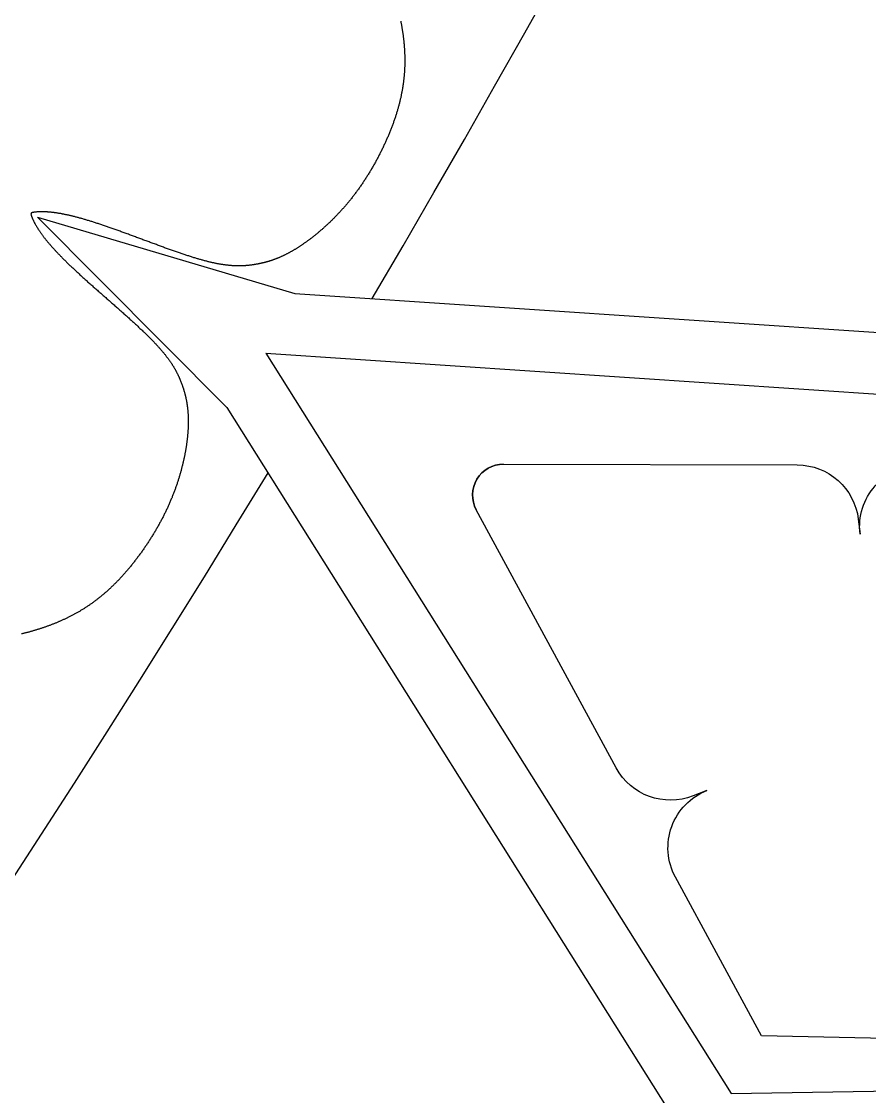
# Model space of a CAD drawing. Header units: feet. Extents: x 0 to 841, y 0 to 594.
# Drawn here: x 659.211 to 659.848, y 125.971 to 126.778 of the extents above; entities that cross this region are included whole.
import ezdxf

# ---------------------------------------------------------------- set-up
doc = ezdxf.new("R2010")
doc.units = ezdxf.units.FT
doc.header["$MEASUREMENT"] = 0
doc.layers.add('LOGO', color=7, linetype='Continuous')

# ---------------------------------------------------------------- blocks, each defined once
blk = doc.blocks.new('YOTA')
h = blk.add_hatch(color=1)
edge = h.paths.add_edge_path()
edge.add_arc((302.8865, 246.9749), 39.995, 0, 360)
edge = h.paths.add_edge_path(flags=16)
edge.add_arc((302.8865, 246.9749), 39.7003, 0, 360)
at = {"color": 2}
for p, q in [((332.5812, 229.2468), (333.0342, 228.7916)), ((332.5812, 229.2468), (333.1968, 229.064)), ((333.1968, 229.064), (335.3061, 228.9235)), ((333.1269, 228.921), (334.2392, 227.1503)), ((333.1269, 228.921), (335.2134, 228.782)), ((333.0342, 228.7916), (334.1587, 227.0016)), ((334.2392, 227.1503), (336.0412, 227.1811))]:
    blk.add_line(p, q, dxfattribs=at)
blk.add_lwpolyline([(333.4495, 229.7156), (333.4498, 229.7139), (333.4501, 229.7123), (333.4505, 229.7106), (333.4508, 229.7089), (333.4511, 229.7073), (333.4514, 229.7056), (333.4517, 229.704), (333.452, 229.7023), (333.4522, 229.7007), (333.4525, 229.699), (333.4528, 229.6974), (333.4531, 229.6957), (333.4533, 229.694), (333.4536, 229.6924), (333.4538, 229.6907), (333.4541, 229.6891), (333.4543, 229.6874), (333.4546, 229.6857), (333.4548, 229.6841), (333.455, 229.6824), (333.4552, 229.6807), (333.4554, 229.6791), (333.4557, 229.6774), (333.4559, 229.6757), (333.4561, 229.6741), (333.4563, 229.6724), (333.4564, 229.6707), (333.4566, 229.6691), (333.4568, 229.6674), (333.457, 229.6657), (333.4571, 229.664), (333.4573, 229.6624), (333.4574, 229.6607), (333.4576, 229.659), (333.4577, 229.6573), (333.4579, 229.6556), (333.458, 229.654), (333.4581, 229.6523), (333.4582, 229.6506), (333.4583, 229.6489), (333.4585, 229.6472), (333.4586, 229.6455), (333.4586, 229.6438), (333.4587, 229.6421), (333.4588, 229.6404), (333.4589, 229.6387), (333.4589, 229.637), (333.459, 229.6353), (333.4591, 229.6336), (333.4591, 229.6319), (333.4591, 229.6302), (333.4592, 229.6285), (333.4592, 229.6268), (333.4592, 229.6251), (333.4592, 229.6234), (333.4592, 229.6217), (333.4592, 229.6199), (333.4592, 229.6182), (333.4592, 229.6165), (333.4592, 229.6148), (333.4592, 229.613), (333.4591, 229.6113), (333.4591, 229.6096), (333.459, 229.6078), (333.459, 229.6061), (333.4589, 229.6044), (333.4588, 229.6026), (333.4587, 229.6009), (333.4586, 229.5991), (333.4585, 229.5974), (333.4584, 229.5956), (333.4583, 229.5939), (333.4582, 229.5921), (333.4581, 229.5903), (333.4579, 229.5886), (333.4578, 229.5868), (333.4576, 229.585), (333.4575, 229.5833), (333.4573, 229.5815), (333.4571, 229.5797), (333.4569, 229.5779), (333.4567, 229.5761), (333.4565, 229.5744), (333.4563, 229.5726), (333.4561, 229.5708), (333.4559, 229.569), (333.4556, 229.5672), (333.4554, 229.5654), (333.4551, 229.5636), (333.4549, 229.5618), (333.4546, 229.5599), (333.4543, 229.5581), (333.454, 229.5563), (333.4537, 229.5545), (333.4534, 229.5526), (333.4531, 229.5508), (333.4528, 229.549), (333.4525, 229.5471), (333.4521, 229.5453), (333.4518, 229.5435), (333.4514, 229.5416), (333.451, 229.5398), (333.4507, 229.5379), (333.4503, 229.536), (333.4499, 229.5342), (333.4495, 229.5323), (333.449, 229.5304), (333.4486, 229.5285), (333.4482, 229.5267), (333.4477, 229.5248), (333.4473, 229.5229), (333.4468, 229.521), (333.4463, 229.5191), (333.4458, 229.5172), (333.4454, 229.5153), (333.4448, 229.5134), (333.4443, 229.5115), (333.4438, 229.5095), (333.4433, 229.5076), (333.4427, 229.5057), (333.4422, 229.5038), (333.4416, 229.5018), (333.441, 229.4999), (333.4404, 229.4979), (333.4398, 229.496), (333.4392, 229.494), (333.4386, 229.4921), (333.438, 229.4901), (333.4374, 229.4882), (333.4367, 229.4862), (333.4361, 229.4842), (333.4354, 229.4822), (333.4347, 229.4803), (333.434, 229.4783), (333.4333, 229.4763), (333.4326, 229.4743), (333.4319, 229.4723), (333.4312, 229.4703), (333.4305, 229.4683), (333.4297, 229.4663), (333.429, 229.4643), (333.4282, 229.4623), (333.4275, 229.4603), (333.4267, 229.4583), (333.4259, 229.4563), (333.4251, 229.4543), (333.4243, 229.4523), (333.4235, 229.4503), (333.4226, 229.4483), (333.4218, 229.4462), (333.421, 229.4442), (333.4201, 229.4422), (333.4193, 229.4402), (333.4184, 229.4382), (333.4175, 229.4361), (333.4167, 229.4341), (333.4158, 229.4321), (333.4149, 229.4301), (333.414, 229.4281), (333.413, 229.4261), (333.4121, 229.424), (333.4112, 229.422), (333.4103, 229.42), (333.4093, 229.418), (333.4084, 229.416), (333.4074, 229.4139), (333.4064, 229.4119), (333.4055, 229.4099), (333.4045, 229.4079), (333.4035, 229.4059), (333.4025, 229.4039), (333.4015, 229.4019), (333.4005, 229.3999), (333.3995, 229.3979), (333.3984, 229.3959), (333.3974, 229.3939), (333.3964, 229.3919), (333.3953, 229.3899), (333.3943, 229.3879), (333.3932, 229.3859), (333.3921, 229.3839), (333.3911, 229.382), (333.39, 229.38), (333.3889, 229.378), (333.3878, 229.376), (333.3867, 229.3741), (333.3856, 229.3721), (333.3845, 229.3702), (333.3834, 229.3682), (333.3822, 229.3663), (333.3811, 229.3643), (333.38, 229.3624), (333.3788, 229.3604), (333.3777, 229.3585), (333.3765, 229.3566), (333.3754, 229.3547), (333.3742, 229.3527), (333.3731, 229.3508), (333.3719, 229.3489), (333.3707, 229.347), (333.3695, 229.3451), (333.3683, 229.3432), (333.3671, 229.3414), (333.3659, 229.3395), (333.3647, 229.3376), (333.3635, 229.3357), (333.3623, 229.3339), (333.3611, 229.332), (333.3599, 229.3302), (333.3586, 229.3284), (333.3574, 229.3265), (333.3562, 229.3247), (333.3549, 229.3229), (333.3537, 229.3211), (333.3524, 229.3193), (333.3512, 229.3175), (333.3499, 229.3157), (333.3486, 229.3139), (333.3474, 229.3122), (333.3461, 229.3104), (333.3448, 229.3087), (333.3435, 229.3069), (333.3423, 229.3052), (333.341, 229.3035), (333.3397, 229.3017), (333.3384, 229.3), (333.3371, 229.2983), (333.3358, 229.2966), (333.3345, 229.295), (333.3332, 229.2933), (333.3319, 229.2916), (333.3305, 229.29), (333.3292, 229.2883), (333.3279, 229.2867), (333.3266, 229.285), (333.3252, 229.2834), (333.3239, 229.2818), (333.3226, 229.2802), (333.3213, 229.2786), (333.3199, 229.277), (333.3186, 229.2755), (333.3172, 229.2739), (333.3159, 229.2723), (333.3145, 229.2708), (333.3132, 229.2692), (333.3119, 229.2677), (333.3105, 229.2662), (333.3091, 229.2647), (333.3078, 229.2632), (333.3064, 229.2617), (333.3051, 229.2602), (333.3037, 229.2587), (333.3024, 229.2573), (333.301, 229.2558), (333.2996, 229.2543), (333.2983, 229.2529), (333.2969, 229.2515), (333.2955, 229.2501), (333.2942, 229.2486), (333.2928, 229.2472), (333.2914, 229.2458), (333.2901, 229.2445), (333.2887, 229.2431), (333.2873, 229.2417), (333.286, 229.2403), (333.2846, 229.239), (333.2832, 229.2377), (333.2819, 229.2363), (333.2805, 229.235), (333.2791, 229.2337), (333.2778, 229.2324), (333.2764, 229.2311), (333.275, 229.2298), (333.2737, 229.2285), (333.2723, 229.2273), (333.2709, 229.226), (333.2696, 229.2248), (333.2682, 229.2235), (333.2668, 229.2223), (333.2655, 229.2211), (333.2641, 229.2198), (333.2627, 229.2186), (333.2614, 229.2174), (333.26, 229.2163), (333.2587, 229.2151), (333.2573, 229.2139), (333.256, 229.2128), (333.2546, 229.2116), (333.2533, 229.2105), (333.2519, 229.2093), (333.2506, 229.2082), (333.2492, 229.2071), (333.2479, 229.206), (333.2465, 229.2049), (333.2452, 229.2038), (333.2439, 229.2028), (333.2425, 229.2017), (333.2412, 229.2006), (333.2399, 229.1996), (333.2385, 229.1986), (333.2372, 229.1975), (333.2359, 229.1965), (333.2346, 229.1955), (333.2333, 229.1945), (333.232, 229.1935), (333.2307, 229.1925), (333.2294, 229.1916), (333.2281, 229.1906), (333.2268, 229.1897), (333.2255, 229.1887), (333.2242, 229.1878), (333.2229, 229.1869), (333.2216, 229.1859), (333.2203, 229.185), (333.2191, 229.1841), (333.2178, 229.1833), (333.2165, 229.1824), (333.2153, 229.1815), (333.214, 229.1807), (333.2127, 229.1798), (333.2115, 229.179), (333.2103, 229.1781), (333.209, 229.1773), (333.2078, 229.1765), (333.2065, 229.1757), (333.2053, 229.1749), (333.2041, 229.1741), (333.2029, 229.1734), (333.2017, 229.1726), (333.2005, 229.1718), (333.1993, 229.1711), (333.1981, 229.1703), (333.1969, 229.1696), (333.1957, 229.1689), (333.1945, 229.1682), (333.1933, 229.1675), (333.1921, 229.1668), (333.1909, 229.1661), (333.1898, 229.1654), (333.1886, 229.1648), (333.1874, 229.1641), (333.1863, 229.1634), (333.1851, 229.1628), (333.184, 229.1622), (333.1828, 229.1615), (333.1817, 229.1609), (333.1805, 229.1603), (333.1794, 229.1597), (333.1782, 229.1591), (333.1771, 229.1585), (333.176, 229.158), (333.1749, 229.1574), (333.1737, 229.1568), (333.1726, 229.1563), (333.1715, 229.1557), (333.1704, 229.1552), (333.1693, 229.1546), (333.1682, 229.1541), (333.1671, 229.1536), (333.166, 229.1531), (333.1649, 229.1526), (333.1638, 229.1521), (333.1627, 229.1516), (333.1616, 229.1511), (333.1605, 229.1506), (333.1594, 229.1502), (333.1583, 229.1497), (333.1572, 229.1493), (333.1561, 229.1488), (333.1551, 229.1484), (333.154, 229.1479), (333.1529, 229.1475), (333.1518, 229.1471), (333.1508, 229.1467), (333.1497, 229.1463), (333.1486, 229.1459), (333.1476, 229.1455), (333.1465, 229.1451), (333.1454, 229.1447), (333.1444, 229.1443), (333.1433, 229.144), (333.1423, 229.1436), (333.1412, 229.1432), (333.1402, 229.1429), (333.1391, 229.1425), (333.138, 229.1422), (333.137, 229.1419), (333.1359, 229.1415), (333.1349, 229.1412), (333.1339, 229.1409), (333.1328, 229.1406), (333.1318, 229.1403), (333.1307, 229.14), (333.1297, 229.1397), (333.1286, 229.1394), (333.1276, 229.1391), (333.1265, 229.1388), (333.1255, 229.1385), (333.1245, 229.1382), (333.1234, 229.138), (333.1224, 229.1377), (333.1213, 229.1375), (333.1203, 229.1372), (333.1193, 229.137), (333.1182, 229.1367), (333.1172, 229.1365), (333.1162, 229.1362), (333.1151, 229.136), (333.1141, 229.1358), (333.113, 229.1356), (333.112, 229.1354), (333.111, 229.1351), (333.1099, 229.1349), (333.1089, 229.1347), (333.1078, 229.1345), (333.1068, 229.1343), (333.1058, 229.1341), (333.1047, 229.1339), (333.1037, 229.1338), (333.1026, 229.1336), (333.1016, 229.1334), (333.1005, 229.1332), (333.0995, 229.1331), (333.0984, 229.1329), (333.0974, 229.1327), (333.0964, 229.1326), (333.0953, 229.1324), (333.0942, 229.1323), (333.0932, 229.1321), (333.0921, 229.132), (333.0911, 229.1318), (333.09, 229.1317), (333.089, 229.1316), (333.0879, 229.1315), (333.0868, 229.1313), (333.0857, 229.1312), (333.0847, 229.1311), (333.0836, 229.131), (333.0825, 229.1309), (333.0814, 229.1308), (333.0803, 229.1307), (333.0792, 229.1306), (333.0781, 229.1305), (333.077, 229.1305), (333.0759, 229.1304), (333.0748, 229.1303), (333.0737, 229.1303), (333.0726, 229.1302), (333.0715, 229.1302), (333.0703, 229.1301), (333.0692, 229.1301), (333.068, 229.13), (333.0669, 229.13), (333.0657, 229.13), (333.0646, 229.13), (333.0634, 229.13), (333.0622, 229.13), (333.0611, 229.13), (333.0599, 229.13), (333.0587, 229.13), (333.0575, 229.13), (333.0563, 229.13), (333.055, 229.1301), (333.0538, 229.1301), (333.0526, 229.1302), (333.0513, 229.1302), (333.0501, 229.1303), (333.0488, 229.1304), (333.0476, 229.1304), (333.0463, 229.1305), (333.045, 229.1306), (333.0437, 229.1307), (333.0424, 229.1308), (333.0411, 229.131), (333.0398, 229.1311), (333.0384, 229.1312), (333.0371, 229.1314), (333.0357, 229.1315), (333.0344, 229.1317), (333.033, 229.1318), (333.0316, 229.132), (333.0302, 229.1322), (333.0288, 229.1324), (333.0274, 229.1326), (333.026, 229.1328), (333.0245, 229.133), (333.0231, 229.1332), (333.0216, 229.1334), (333.0201, 229.1337), (333.0186, 229.1339), (333.0171, 229.1342), (333.0156, 229.1345), (333.0141, 229.1347), (333.0125, 229.135), (333.011, 229.1353), (333.0094, 229.1356), (333.0078, 229.136), (333.0062, 229.1363), (333.0046, 229.1366), (333.003, 229.137), (333.0014, 229.1373), (332.9997, 229.1377), (332.9981, 229.1381), (332.9964, 229.1384), (332.9947, 229.1388), (332.993, 229.1392), (332.9912, 229.1397), (332.9895, 229.1401), (332.9877, 229.1405), (332.986, 229.141), (332.9842, 229.1414), (332.9824, 229.1419), (332.9805, 229.1424), (332.9787, 229.1429), (332.9769, 229.1434), (332.975, 229.1439), (332.9731, 229.1444), (332.9712, 229.145), (332.9693, 229.1455), (332.9673, 229.1461), (332.9654, 229.1467), (332.9634, 229.1472), (332.9614, 229.1478), (332.9594, 229.1484), (332.9574, 229.1491), (332.9553, 229.1497), (332.9533, 229.1503), (332.9512, 229.151), (332.9491, 229.1516), (332.947, 229.1523), (332.9449, 229.153), (332.9427, 229.1537), (332.9406, 229.1544), (332.9384, 229.1551), (332.9362, 229.1558), (332.934, 229.1565), (332.9318, 229.1573), (332.9296, 229.158), (332.9273, 229.1588), (332.9251, 229.1595), (332.9228, 229.1603), (332.9205, 229.1611), (332.9183, 229.1619), (332.916, 229.1627), (332.9136, 229.1635), (332.9113, 229.1643), (332.909, 229.1651), (332.9066, 229.1659), (332.9043, 229.1668), (332.9019, 229.1676), (332.8996, 229.1684), (332.8972, 229.1693), (332.8948, 229.1701), (332.8924, 229.171), (332.89, 229.1719), (332.8876, 229.1727), (332.8852, 229.1736), (332.8827, 229.1745), (332.8803, 229.1754), (332.8779, 229.1763), (332.8754, 229.1772), (332.873, 229.178), (332.8705, 229.1789), (332.868, 229.1798), (332.8656, 229.1808), (332.8631, 229.1817), (332.8606, 229.1826), (332.8581, 229.1835), (332.8557, 229.1844), (332.8532, 229.1853), (332.8507, 229.1862), (332.8482, 229.1872), (332.8457, 229.1881), (332.8432, 229.189), (332.8407, 229.1899), (332.8382, 229.1909), (332.8357, 229.1918), (332.8332, 229.1927), (332.8307, 229.1936), (332.8282, 229.1946), (332.8258, 229.1955), (332.8233, 229.1964), (332.8208, 229.1973), (332.8183, 229.1983), (332.8158, 229.1992), (332.8133, 229.2001), (332.8108, 229.201), (332.8083, 229.2019), (332.8059, 229.2028), (332.8034, 229.2038), (332.8009, 229.2047), (332.7985, 229.2056), (332.796, 229.2065), (332.7935, 229.2074), (332.7911, 229.2083), (332.7886, 229.2092), (332.7862, 229.2101), (332.7838, 229.2109), (332.7814, 229.2118), (332.7789, 229.2127), (332.7765, 229.2136), (332.7741, 229.2144), (332.7717, 229.2153), (332.7693, 229.2162), (332.767, 229.217), (332.7646, 229.2179), (332.7622, 229.2187), (332.7599, 229.2195), (332.7576, 229.2203), (332.7552, 229.2212), (332.7529, 229.222), (332.7506, 229.2228), (332.7483, 229.2236), (332.746, 229.2244), (332.7438, 229.2252), (332.7415, 229.2259), (332.7393, 229.2267), (332.737, 229.2275), (332.7348, 229.2282), (332.7326, 229.229), (332.7304, 229.2297), (332.7282, 229.2304), (332.7261, 229.2311), (332.7239, 229.2318), (332.7218, 229.2325), (332.7196, 229.2332), (332.7175, 229.2339), (332.7154, 229.2346), (332.7134, 229.2352), (332.7113, 229.2359), (332.7092, 229.2365), (332.7072, 229.2372), (332.7052, 229.2378), (332.7032, 229.2384), (332.7012, 229.239), (332.6992, 229.2396), (332.6972, 229.2402), (332.6953, 229.2408), (332.6934, 229.2413), (332.6914, 229.2419), (332.6895, 229.2424), (332.6876, 229.243), (332.6857, 229.2435), (332.6839, 229.244), (332.682, 229.2445), (332.6802, 229.245), (332.6784, 229.2455), (332.6765, 229.246), (332.6747, 229.2465), (332.673, 229.2469), (332.6712, 229.2474), (332.6694, 229.2478), (332.6677, 229.2483), (332.6659, 229.2487), (332.6642, 229.2491), (332.6625, 229.2496), (332.6608, 229.25), (332.6591, 229.2504), (332.6574, 229.2507), (332.6558, 229.2511), (332.6541, 229.2515), (332.6525, 229.2518), (332.6509, 229.2522), (332.6493, 229.2525), (332.6477, 229.2529), (332.6461, 229.2532), (332.6445, 229.2535), (332.6429, 229.2538), (332.6414, 229.2541), (332.6399, 229.2544), (332.6383, 229.2547), (332.6368, 229.255), (332.6353, 229.2552), (332.6338, 229.2555), (332.6323, 229.2557), (332.6309, 229.256), (332.6294, 229.2562), (332.628, 229.2564), (332.6265, 229.2567), (332.6251, 229.2569), (332.6237, 229.2571), (332.6223, 229.2573), (332.6209, 229.2574), (332.6195, 229.2576), (332.6181, 229.2578), (332.6168, 229.2579), (332.6154, 229.2581), (332.6141, 229.2582), (332.6127, 229.2584), (332.6114, 229.2585), (332.6101, 229.2586), (332.6088, 229.2587), (332.6075, 229.2588), (332.6062, 229.2589), (332.605, 229.259), (332.6037, 229.2591), (332.6025, 229.2591), (332.6012, 229.2592), (332.6, 229.2593), (332.5988, 229.2593), (332.5976, 229.2594), (332.5964, 229.2594), (332.5952, 229.2594), (332.594, 229.2594), (332.5928, 229.2594), (332.5916, 229.2594), (332.5905, 229.2594), (332.5893, 229.2594), (332.5882, 229.2594), (332.5871, 229.2594), (332.5859, 229.2593), (332.5848, 229.2593), (332.5837, 229.2592), (332.5826, 229.2592), (332.5815, 229.2591), (332.5805, 229.259), (332.5794, 229.259), (332.5784, 229.2589), (332.5773, 229.2588), (332.5763, 229.2587), (332.5753, 229.2586), (332.5743, 229.2585), (332.5733, 229.2583), (332.5723, 229.2582), (332.5714, 229.2581), (332.5705, 229.2579), (332.5697, 229.2577), (332.5689, 229.2575), (332.5682, 229.2573), (332.5675, 229.257), (332.567, 229.2566), (332.5665, 229.2562), (332.5661, 229.2558), (332.5659, 229.2552), (332.5658, 229.2546), (332.5657, 229.254), (332.5658, 229.2533), (332.5659, 229.2525), (332.5661, 229.2517), (332.5663, 229.2509), (332.5666, 229.25), (332.5669, 229.2491), (332.5673, 229.2482), (332.5676, 229.2473), (332.568, 229.2464), (332.5684, 229.2455), (332.5688, 229.2445), (332.5692, 229.2435), (332.5696, 229.2426), (332.5701, 229.2416), (332.5705, 229.2406), (332.571, 229.2396), (332.5714, 229.2386), (332.5719, 229.2376), (332.5724, 229.2366), (332.5729, 229.2356), (332.5734, 229.2346), (332.5739, 229.2336), (332.5745, 229.2326), (332.575, 229.2316), (332.5756, 229.2306), (332.5761, 229.2295), (332.5767, 229.2285), (332.5773, 229.2275), (332.5779, 229.2264), (332.5785, 229.2254), (332.5791, 229.2243), (332.5798, 229.2233), (332.5804, 229.2222), (332.5811, 229.2211), (332.5817, 229.2201), (332.5824, 229.219), (332.5831, 229.2179), (332.5838, 229.2168), (332.5845, 229.2157), (332.5852, 229.2146), (332.586, 229.2135), (332.5867, 229.2124), (332.5875, 229.2113), (332.5883, 229.2102), (332.589, 229.2091), (332.5898, 229.2079), (332.5906, 229.2068), (332.5915, 229.2057), (332.5923, 229.2045), (332.5931, 229.2034), (332.594, 229.2022), (332.5949, 229.201), (332.5958, 229.1999), (332.5967, 229.1987), (332.5976, 229.1975), (332.5985, 229.1963), (332.5994, 229.1951), (332.6004, 229.1939), (332.6013, 229.1927), (332.6023, 229.1915), (332.6033, 229.1903), (332.6043, 229.1891), (332.6053, 229.1879), (332.6063, 229.1866), (332.6074, 229.1854), (332.6084, 229.1841), (332.6095, 229.1829), (332.6106, 229.1816), (332.6117, 229.1803), (332.6128, 229.1791), (332.6139, 229.1778), (332.615, 229.1765), (332.6162, 229.1752), (332.6173, 229.1739), (332.6185, 229.1726), (332.6197, 229.1713), (332.6209, 229.1699), (332.6221, 229.1686), (332.6233, 229.1673), (332.6246, 229.1659), (332.6258, 229.1646), (332.6271, 229.1632), (332.6284, 229.1619), (332.6297, 229.1605), (332.631, 229.1591), (332.6324, 229.1577), (332.6337, 229.1563), (332.6351, 229.1549), (332.6364, 229.1535), (332.6378, 229.1521), (332.6392, 229.1506), (332.6406, 229.1492), (332.6421, 229.1478), (332.6435, 229.1463), (332.645, 229.1448), (332.6465, 229.1434), (332.6479, 229.1419), (332.6495, 229.1404), (332.651, 229.1389), (332.6525, 229.1374), (332.6541, 229.1359), (332.6556, 229.1344), (332.6572, 229.1329), (332.6588, 229.1313), (332.6604, 229.1298), (332.6621, 229.1283), (332.6637, 229.1267), (332.6654, 229.1251), (332.667, 229.1236), (332.6687, 229.122), (332.6704, 229.1204), (332.6721, 229.1188), (332.6739, 229.1172), (332.6756, 229.1156), (332.6774, 229.1139), (332.6791, 229.1123), (332.6809, 229.1107), (332.6827, 229.109), (332.6845, 229.1074), (332.6863, 229.1057), (332.6881, 229.1041), (332.69, 229.1024), (332.6918, 229.1007), (332.6937, 229.0991), (332.6956, 229.0974), (332.6974, 229.0957), (332.6993, 229.094), (332.7012, 229.0923), (332.7031, 229.0906), (332.705, 229.0889), (332.7069, 229.0872), (332.7089, 229.0855), (332.7108, 229.0837), (332.7127, 229.082), (332.7147, 229.0803), (332.7166, 229.0786), (332.7186, 229.0768), (332.7206, 229.0751), (332.7225, 229.0733), (332.7245, 229.0716), (332.7265, 229.0699), (332.7285, 229.0681), (332.7304, 229.0664), (332.7324, 229.0646), (332.7344, 229.0629), (332.7364, 229.0611), (332.7384, 229.0594), (332.7404, 229.0576), (332.7424, 229.0558), (332.7444, 229.0541), (332.7464, 229.0523), (332.7484, 229.0506), (332.7504, 229.0488), (332.7524, 229.0471), (332.7544, 229.0453), (332.7564, 229.0435), (332.7584, 229.0418), (332.7604, 229.04), (332.7624, 229.0383), (332.7643, 229.0365), (332.7663, 229.0348), (332.7683, 229.033), (332.7703, 229.0313), (332.7723, 229.0295), (332.7742, 229.0278), (332.7762, 229.026), (332.7782, 229.0243), (332.7801, 229.0226), (332.7821, 229.0208), (332.784, 229.0191), (332.786, 229.0174), (332.7879, 229.0157), (332.7898, 229.0139), (332.7917, 229.0122), (332.7937, 229.0105), (332.7956, 229.0088), (332.7975, 229.0071), (332.7993, 229.0054), (332.8012, 229.0037), (332.8031, 229.002), (332.8049, 229.0003), (332.8068, 228.9987), (332.8086, 228.997), (332.8105, 228.9953), (332.8123, 228.9937), (332.8141, 228.992), (332.8159, 228.9904), (332.8176, 228.9887), (332.8194, 228.9871), (332.8212, 228.9855), (332.8229, 228.9838), (332.8246, 228.9822), (332.8263, 228.9806), (332.828, 228.979), (332.8297, 228.9774), (332.8314, 228.9759), (332.8331, 228.9743), (332.8347, 228.9727), (332.8363, 228.9712), (332.8379, 228.9696), (332.8395, 228.9681), (332.8411, 228.9665), (332.8426, 228.965), (332.8442, 228.9635), (332.8457, 228.962), (332.8472, 228.9605), (332.8487, 228.959), (332.8502, 228.9576), (332.8516, 228.9561), (332.853, 228.9547), (332.8545, 228.9532), (332.8559, 228.9518), (332.8572, 228.9504), (332.8586, 228.949), (332.8599, 228.9476), (332.8613, 228.9462), (332.8626, 228.9448), (332.8639, 228.9434), (332.8651, 228.942), (332.8664, 228.9407), (332.8676, 228.9393), (332.8688, 228.938), (332.87, 228.9367), (332.8712, 228.9353), (332.8724, 228.934), (332.8735, 228.9327), (332.8747, 228.9314), (332.8758, 228.9301), (332.8769, 228.9288), (332.878, 228.9276), (332.8791, 228.9263), (332.8801, 228.9251), (332.8812, 228.9238), (332.8822, 228.9226), (332.8832, 228.9213), (332.8842, 228.9201), (332.8852, 228.9189), (332.8862, 228.9177), (332.8871, 228.9165), (332.8881, 228.9153), (332.889, 228.9141), (332.8899, 228.9129), (332.8908, 228.9117), (332.8917, 228.9105), (332.8926, 228.9094), (332.8934, 228.9082), (332.8943, 228.907), (332.8951, 228.9059), (332.8959, 228.9048), (332.8968, 228.9036), (332.8976, 228.9025), (332.8983, 228.9014), (332.8991, 228.9002), (332.8999, 228.8991), (332.9006, 228.898), (332.9014, 228.8969), (332.9021, 228.8958), (332.9028, 228.8947), (332.9035, 228.8936), (332.9042, 228.8925), (332.9049, 228.8914), (332.9055, 228.8904), (332.9062, 228.8893), (332.9069, 228.8882), (332.9075, 228.8872), (332.9081, 228.8861), (332.9087, 228.885), (332.9094, 228.884), (332.91, 228.8829), (332.9105, 228.8819), (332.9111, 228.8808), (332.9117, 228.8798), (332.9123, 228.8788), (332.9128, 228.8777), (332.9134, 228.8767), (332.9139, 228.8757), (332.9144, 228.8746), (332.915, 228.8736), (332.9155, 228.8726), (332.916, 228.8716), (332.9165, 228.8705), (332.917, 228.8695), (332.9174, 228.8685), (332.9179, 228.8675), (332.9184, 228.8665), (332.9189, 228.8655), (332.9193, 228.8645), (332.9198, 228.8635), (332.9202, 228.8625), (332.9206, 228.8615), (332.9211, 228.8605), (332.9215, 228.8595), (332.9219, 228.8585), (332.9223, 228.8575), (332.9227, 228.8565), (332.9231, 228.8555), (332.9235, 228.8545), (332.9239, 228.8535), (332.9243, 228.8525), (332.9247, 228.8515), (332.925, 228.8505), (332.9254, 228.8495), (332.9258, 228.8485), (332.9262, 228.8475), (332.9265, 228.8465), (332.9269, 228.8455), (332.9272, 228.8445), (332.9276, 228.8435), (332.9279, 228.8425), (332.9282, 228.8415), (332.9286, 228.8405), (332.9289, 228.8395), (332.9292, 228.8385), (332.9296, 228.8375), (332.9299, 228.8365), (332.9302, 228.8354), (332.9305, 228.8344), (332.9308, 228.8334), (332.9311, 228.8324), (332.9314, 228.8314), (332.9317, 228.8304), (332.932, 228.8293), (332.9323, 228.8283), (332.9326, 228.8273), (332.9329, 228.8263), (332.9332, 228.8252), (332.9334, 228.8242), (332.9337, 228.8232), (332.934, 228.8221), (332.9342, 228.8211), (332.9345, 228.8201), (332.9348, 228.819), (332.935, 228.818), (332.9352, 228.8169), (332.9355, 228.8159), (332.9357, 228.8148), (332.936, 228.8137), (332.9362, 228.8127), (332.9364, 228.8116), (332.9366, 228.8105), (332.9369, 228.8095), (332.9371, 228.8084), (332.9373, 228.8073), (332.9375, 228.8062), (332.9377, 228.8051), (332.9379, 228.804), (332.9381, 228.8029), (332.9382, 228.8018), (332.9384, 228.8007), (332.9386, 228.7996), (332.9388, 228.7985), (332.9389, 228.7974), (332.9391, 228.7963), (332.9393, 228.7952), (332.9394, 228.794), (332.9396, 228.7929), (332.9397, 228.7918), (332.9398, 228.7906), (332.94, 228.7895), (332.9401, 228.7883), (332.9402, 228.7872), (332.9403, 228.786), (332.9405, 228.7848), (332.9406, 228.7836), (332.9407, 228.7825), (332.9408, 228.7813), (332.9409, 228.7801), (332.941, 228.7789), (332.941, 228.7777), (332.9411, 228.7765), (332.9412, 228.7753), (332.9413, 228.7741), (332.9413, 228.7728), (332.9414, 228.7716), (332.9414, 228.7704), (332.9415, 228.7691), (332.9415, 228.7679), (332.9416, 228.7666), (332.9416, 228.7654), (332.9416, 228.7641), (332.9416, 228.7628), (332.9417, 228.7615), (332.9417, 228.7602), (332.9417, 228.7589), (332.9417, 228.7576), (332.9417, 228.7563), (332.9417, 228.755), (332.9416, 228.7537), (332.9416, 228.7524), (332.9416, 228.751), (332.9416, 228.7497), (332.9415, 228.7483), (332.9415, 228.747), (332.9414, 228.7456), (332.9414, 228.7442), (332.9413, 228.7428), (332.9412, 228.7414), (332.9412, 228.74), (332.9411, 228.7386), (332.941, 228.7372), (332.9409, 228.7358), (332.9408, 228.7344), (332.9407, 228.7329), (332.9406, 228.7315), (332.9405, 228.73), (332.9404, 228.7286), (332.9402, 228.7271), (332.9401, 228.7256), (332.9399, 228.7241), (332.9398, 228.7226), (332.9397, 228.7211), (332.9395, 228.7196), (332.9393, 228.7181), (332.9392, 228.7165), (332.939, 228.715), (332.9388, 228.7135), (332.9386, 228.7119), (332.9384, 228.7103), (332.9382, 228.7088), (332.938, 228.7072), (332.9378, 228.7056), (332.9376, 228.704), (332.9373, 228.7024), (332.9371, 228.7008), (332.9368, 228.6992), (332.9366, 228.6976), (332.9363, 228.6959), (332.9361, 228.6943), (332.9358, 228.6927), (332.9355, 228.691), (332.9352, 228.6894), (332.935, 228.6877), (332.9347, 228.686), (332.9344, 228.6843), (332.934, 228.6827), (332.9337, 228.681), (332.9334, 228.6793), (332.9331, 228.6776), (332.9327, 228.6758), (332.9324, 228.6741), (332.932, 228.6724), (332.9317, 228.6707), (332.9313, 228.6689), (332.9309, 228.6672), (332.9305, 228.6655), (332.9301, 228.6637), (332.9297, 228.662), (332.9293, 228.6602), (332.9289, 228.6584), (332.9285, 228.6566), (332.9281, 228.6549), (332.9276, 228.6531), (332.9272, 228.6513), (332.9267, 228.6495), (332.9263, 228.6477), (332.9258, 228.6459), (332.9253, 228.6441), (332.9249, 228.6423), (332.9244, 228.6404), (332.9239, 228.6386), (332.9234, 228.6368), (332.9228, 228.635), (332.9223, 228.6331), (332.9218, 228.6313), (332.9213, 228.6294), (332.9207, 228.6276), (332.9201, 228.6257), (332.9196, 228.6239), (332.919, 228.622), (332.9184, 228.6201), (332.9178, 228.6183), (332.9173, 228.6164), (332.9166, 228.6145), (332.916, 228.6126), (332.9154, 228.6108), (332.9148, 228.6089), (332.9141, 228.607), (332.9135, 228.6051), (332.9128, 228.6032), (332.9122, 228.6013), (332.9115, 228.5994), (332.9108, 228.5975), (332.9101, 228.5956), (332.9094, 228.5937), (332.9087, 228.5918), (332.908, 228.5898), (332.9073, 228.5879), (332.9066, 228.586), (332.9058, 228.5841), (332.9051, 228.5821), (332.9043, 228.5802), (332.9035, 228.5783), (332.9028, 228.5764), (332.902, 228.5744), (332.9012, 228.5725), (332.9004, 228.5705), (332.8995, 228.5686), (332.8987, 228.5667), (332.8979, 228.5647), (332.897, 228.5628), (332.8962, 228.5608), (332.8953, 228.5589), (332.8945, 228.5569), (332.8936, 228.555), (332.8927, 228.553), (332.8918, 228.5511), (332.8909, 228.5491), (332.89, 228.5472), (332.889, 228.5452), (332.8881, 228.5433), (332.8872, 228.5413), (332.8862, 228.5394), (332.8852, 228.5374), (332.8843, 228.5355), (332.8833, 228.5335), (332.8823, 228.5315), (332.8813, 228.5296), (332.8803, 228.5276), (332.8793, 228.5257), (332.8782, 228.5237), (332.8772, 228.5218), (332.8762, 228.5198), (332.8751, 228.5179), (332.8741, 228.5159), (332.873, 228.514), (332.8719, 228.512), (332.8708, 228.5101), (332.8698, 228.5081), (332.8687, 228.5062), (332.8676, 228.5042), (332.8664, 228.5023), (332.8653, 228.5004), (332.8642, 228.4984), (332.8631, 228.4965), (332.8619, 228.4946), (332.8608, 228.4926), (332.8596, 228.4907), (332.8584, 228.4888), (332.8573, 228.4869), (332.8561, 228.485), (332.8549, 228.483), (332.8537, 228.4811), (332.8525, 228.4792), (332.8513, 228.4773), (332.8501, 228.4754), (332.8489, 228.4735), (332.8477, 228.4716), (332.8465, 228.4697), (332.8452, 228.4679), (332.844, 228.466), (332.8427, 228.4641), (332.8415, 228.4622), (332.8402, 228.4604), (332.839, 228.4585), (332.8377, 228.4567), (332.8364, 228.4548), (332.8351, 228.453), (332.8339, 228.4511), (332.8326, 228.4493), (332.8313, 228.4474), (332.83, 228.4456), (332.8287, 228.4438), (332.8274, 228.442), (332.826, 228.4402), (332.8247, 228.4384), (332.8234, 228.4366), (332.8221, 228.4348), (332.8207, 228.433), (332.8194, 228.4312), (332.8181, 228.4295), (332.8167, 228.4277), (332.8154, 228.4259), (332.814, 228.4242), (332.8127, 228.4225), (332.8113, 228.4207), (332.81, 228.419), (332.8086, 228.4173), (332.8072, 228.4156), (332.8058, 228.4139), (332.8045, 228.4122), (332.8031, 228.4105), (332.8017, 228.4088), (332.8003, 228.4071), (332.7989, 228.4055), (332.7975, 228.4038), (332.7961, 228.4022), (332.7947, 228.4005), (332.7933, 228.3989), (332.7919, 228.3973), (332.7905, 228.3957), (332.7891, 228.3941), (332.7877, 228.3925), (332.7863, 228.3909), (332.7849, 228.3893), (332.7835, 228.3878), (332.7821, 228.3862), (332.7806, 228.3847), (332.7792, 228.3831), (332.7778, 228.3816), (332.7764, 228.3801), (332.7749, 228.3786), (332.7735, 228.3771), (332.7721, 228.3756), (332.7707, 228.3741), (332.7692, 228.3727), (332.7678, 228.3712), (332.7664, 228.3698), (332.7649, 228.3684), (332.7635, 228.367), (332.762, 228.3656), (332.7606, 228.3642), (332.7592, 228.3628), (332.7577, 228.3614), (332.7563, 228.36), (332.7548, 228.3587), (332.7534, 228.3573), (332.752, 228.356), (332.7505, 228.3547), (332.7491, 228.3534), (332.7476, 228.3521), (332.7462, 228.3508), (332.7447, 228.3495), (332.7433, 228.3483), (332.7418, 228.347), (332.7404, 228.3458), (332.7389, 228.3445), (332.7375, 228.3433), (332.736, 228.3421), (332.7346, 228.3409), (332.7331, 228.3397), (332.7316, 228.3385), (332.7302, 228.3373), (332.7287, 228.3362), (332.7273, 228.335), (332.7258, 228.3338), (332.7243, 228.3327), (332.7229, 228.3316), (332.7214, 228.3305), (332.7199, 228.3294), (332.7185, 228.3283), (332.717, 228.3272), (332.7155, 228.3261), (332.7141, 228.325), (332.7126, 228.3239), (332.7111, 228.3229), (332.7096, 228.3219), (332.7082, 228.3208), (332.7067, 228.3198), (332.7052, 228.3188), (332.7037, 228.3178), (332.7022, 228.3168), (332.7008, 228.3158), (332.6993, 228.3148), (332.6978, 228.3138), (332.6963, 228.3128), (332.6948, 228.3119), (332.6933, 228.3109), (332.6918, 228.31), (332.6903, 228.3091), (332.6889, 228.3081), (332.6874, 228.3072), (332.6859, 228.3063), (332.6844, 228.3054), (332.6829, 228.3045), (332.6814, 228.3036), (332.6799, 228.3028), (332.6784, 228.3019), (332.6769, 228.301), (332.6754, 228.3002), (332.6738, 228.2993), (332.6723, 228.2985), (332.6708, 228.2976), (332.6693, 228.2968), (332.6678, 228.296), (332.6663, 228.2952), (332.6648, 228.2944), (332.6633, 228.2936), (332.6617, 228.2928), (332.6602, 228.292), (332.6587, 228.2912), (332.6572, 228.2905), (332.6557, 228.2897), (332.6541, 228.289), (332.6526, 228.2882), (332.6511, 228.2875), (332.6495, 228.2867), (332.648, 228.286), (332.6465, 228.2853), (332.6449, 228.2846), (332.6434, 228.2839), (332.6419, 228.2832), (332.6403, 228.2825), (332.6388, 228.2818), (332.6372, 228.2811), (332.6357, 228.2804), (332.6342, 228.2797), (332.6326, 228.2791), (332.6311, 228.2784), (332.6295, 228.2777), (332.628, 228.2771), (332.6264, 228.2764), (332.6248, 228.2758), (332.6233, 228.2752), (332.6217, 228.2746), (332.6202, 228.2739), (332.6186, 228.2733), (332.617, 228.2727), (332.6155, 228.2721), (332.6139, 228.2715), (332.6123, 228.2709), (332.6108, 228.2703), (332.6092, 228.2697), (332.6076, 228.2691), (332.606, 228.2686), (332.6044, 228.268), (332.6029, 228.2674), (332.6013, 228.2669), (332.5997, 228.2663), (332.5981, 228.2658), (332.5965, 228.2652), (332.5949, 228.2647), (332.5933, 228.2641), (332.5917, 228.2636), (332.5901, 228.2631), (332.5885, 228.2626), (332.5869, 228.262), (332.5853, 228.2615), (332.5837, 228.261), (332.5821, 228.2605), (332.5805, 228.26), (332.5789, 228.2595), (332.5773, 228.259), (332.5757, 228.2585), (332.5741, 228.2581), (332.5724, 228.2576), (332.5708, 228.2571), (332.5692, 228.2566), (332.5676, 228.2562), (332.5659, 228.2557), (332.5643, 228.2552), (332.5627, 228.2548), (332.561, 228.2543), (332.5594, 228.2539), (332.5578, 228.2535), (332.5561, 228.253), (332.5545, 228.2526), (332.5528, 228.2522), (332.5512, 228.2517), (332.5495, 228.2513), (332.5479, 228.2509), (332.5462, 228.2505), (332.5445, 228.2501), (332.5429, 228.2497)], dxfattribs=at)
for points in [[(333.695, 228.6556, 0.569169), (333.63, 228.5468, -0.569169), (333.695, 228.6556), (334.3975, 228.654, -0.379368), (334.5434, 228.524), (334.5476, 228.4886, -0.449939), (334.6943, 228.6533)], [(334.7583, 227.279), (334.3119, 227.2887), (334.1062, 227.6683, -0.449939), (334.1816, 227.8755), (334.1484, 227.8624, -0.379368), (333.9648, 227.9292), (333.63, 228.5468)]]:
    blk.add_lwpolyline(points, format="xyb", dxfattribs=at)
at = {"color": 1}
for centre, radius in [((302.8815, 246.9749), 40.0001), ((302.8815, 246.9749), 40), ((302.8865, 246.9749), 39.995)]:
    blk.add_circle(centre, radius, dxfattribs=at)
at = {"color": 2}
for radius in [39.7003, 38.793]:
    blk.add_circle((302.8865, 246.9749), radius, dxfattribs=at)
for start, end in [(329.5552, 29.02827), (269.57197, 328.76946)]:
    blk.add_arc((302.8865, 246.9749), 35.3718, start, end, dxfattribs=at)

msp = doc.modelspace()

# ---------------------------------------------------------------- linework, layer by layer
at = {"layer": 'LOGO', "color": 1}
msp.add_circle((649.91377, 132.2024), 12.55485, dxfattribs=at)

# ---------------------------------------------------------------- block references
at = {"layer": 'LOGO', "xscale": 0.3139103563735262, "yscale": 0.3139103563735262, "zscale": 0.3139103563735262}
msp.add_blockref('YOTA', (554.82251, 54.66802), dxfattribs=at)

doc.saveas('drawing.dxf')
